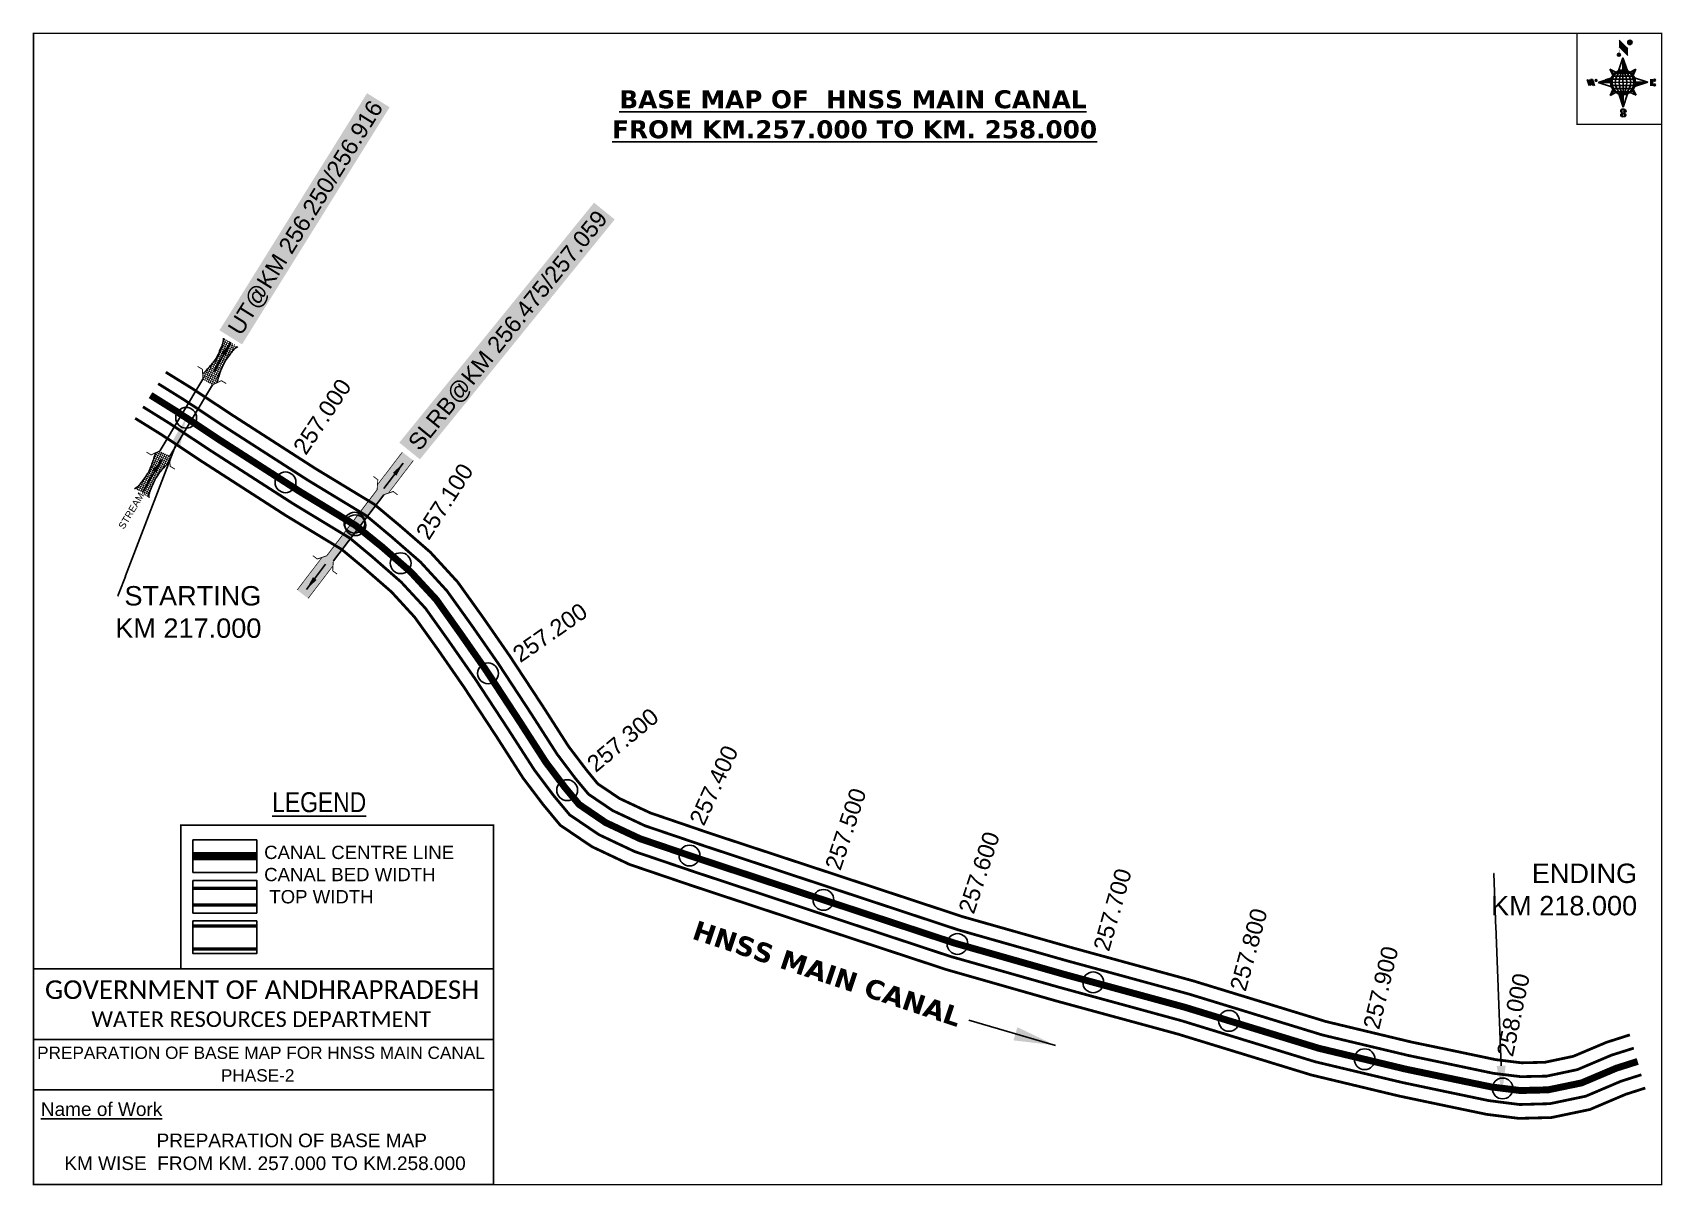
# Model space of a CAD drawing. Header units: inches. Extents: x 758387 to 759563, y 1609745 to 1610577.
import ezdxf
from ezdxf import colors
from ezdxf.entities.mleader import LeaderData, LeaderLine
from ezdxf.enums import TextEntityAlignment as Align
from ezdxf.math import Vec2, Vec3

# ---------------------------------------------------------------- set-up
doc = ezdxf.new("R2010")
doc.units = ezdxf.units.IN
doc.header["$LTSCALE"] = 15
doc.header["$MEASUREMENT"] = 0
doc.header["$PDMODE"] = 32
doc.header["$PDSIZE"] = 15
doc.linetypes.add('ACAD_ISO02W100', pattern=[15, 12, -3])
doc.linetypes.add('HIDDEN2', pattern=[0.1875, 0.125, -0.0625])
for name, color, linetype in [('AQUADUCT', 1, 'Continuous'), ('bord', 1, 'Continuous'), ('CANAL1', 7, 'Continuous'), ('CSMark', 72, 'Continuous'), ('DCBMS', 232, 'Continuous'), ('PAGE', 7, 'Continuous'), ('STRUCTURE', 5, 'Continuous'), ('TEXT', 6, 'Continuous')]:
    doc.layers.add(name, color=color, linetype=linetype)
doc.styles.add('ARIALN', font='ARIALN.TTF')
doc.styles.get("Standard").update_dxf_attribs({"font": 'arial.ttf'})
doc.dimstyles.get("Standard").update_dxf_attribs({"dimtxt": 20, "dimasz": 0.18, "dimexe": 0.18, "dimexo": 0.0625, "dimgap": 0.09, "dimtad": 0, "dimtih": 1, "dimtoh": 1, "dimdec": 4, "dimzin": 0, "dimdsep": 46, "dimtxsty": 'Standard', "dimcen": 0.09, "dimadec": 0, "dimazin": 0, "dimtfac": 1, "dimtdec": 4, "dimtofl": 0, "dimtmove": 0, "dimatfit": 3, "dimfxl": 1, "dimtolj": 1, "dimtzin": 0, "dimarcsym": 0})
pattern_1 = [(267.297113149, (-8720374.938, 50637915.138), (10.5367255337, -0.497431438), [])]
pattern_2 = [(357.297113149, (-8720374.938, 50637915.138), (0.497431438, 10.5367255337), [])]

# ---------------------------------------------------------------- blocks, each defined once
blk = doc.blocks.new('*X26')
at = {"color": 0, "linetype": 'Continuous'}
for p, q in [((6321.6, 240.5), (6322.3, 241.2)), ((6321.6, 240.3), (6322.3, 241)), ((6321.6, 240.1), (6322.3, 240.8)), ((6321.6, 239.9), (6322.4, 240.7)), ((6321.6, 239.8), (6322.4, 240.6)), ((6321.6, 239.6), (6322.5, 240.5)), ((6321.6, 239.4), (6322.5, 240.3)), ((6321.6, 239.2), (6322.6, 240.2)), ((6321.7, 239.1), (6322.6, 240.1)), ((6321.8, 240.8), (6322.4, 241.4)), ((6321.8, 239), (6322.7, 240)), ((6321.8, 239), (6322.8, 239.9)), ((6321.9, 238.9), (6322.9, 239.8)), ((6322, 238.8), (6323, 239.7)), ((6322.1, 241.3), (6322.4, 241.6)), ((6322.1, 238.7), (6323.1, 239.6)), ((6322.2, 238.6), (6323.1, 239.6)), ((6322.3, 238.5), (6323.2, 239.5)), ((6322.4, 238.5), (6323.3, 239.4)), ((6322.5, 238.4), (6323.4, 239.3)), ((6322.7, 238.4), (6323.6, 239.3)), ((6322.8, 238.3), (6323.7, 239.2)), ((6322.9, 238.3), (6323.8, 239.1)), ((6323.1, 238.2), (6323.9, 239.1)), ((6323.2, 238.2), (6324, 239)), ((6323.3, 238.2), (6324.2, 239)), ((6323.5, 238.1), (6324.3, 238.9)), ((6323.7, 238.1), (6324.4, 238.9)), ((6323.8, 238.1), (6324.6, 238.8)), ((6324.1, 238.2), (6324.7, 238.8)), ((6324.3, 238.3), (6324.9, 238.8)), ((6324.6, 238.3), (6325.1, 238.8)), ((6324.8, 238.4), (6325.2, 238.8)), ((6325.1, 238.5), (6325.4, 238.8)), ((6325.4, 238.6), (6325.6, 238.8))]:
    blk.add_line(p, q, dxfattribs=at)
blk = doc.blocks.new('*X25')
at = {"color": 0, "linetype": 'Continuous'}
for p, q in [((6324.4, 240.3), (6324.5, 240.4)), ((6324.6, 240.3), (6324.8, 240.5)), ((6324.7, 240.2), (6325, 240.5)), ((6324.8, 240.2), (6325.2, 240.6)), ((6325, 240.1), (6325.5, 240.6)), ((6325.1, 240.1), (6325.6, 240.6)), ((6325.2, 240), (6325.8, 240.6)), ((6325.3, 240), (6326, 240.6)), ((6325.4, 239.9), (6326.1, 240.6)), ((6325.5, 239.8), (6326.2, 240.5)), ((6325.6, 239.8), (6326.3, 240.5)), ((6325.7, 239.7), (6326.5, 240.4)), ((6325.9, 239.6), (6326.6, 240.3)), ((6326, 239.5), (6326.7, 240.3)), ((6326, 239.4), (6326.8, 240.2)), ((6326.1, 239.3), (6327, 240.2)), ((6326.2, 239.3), (6327.1, 240.1)), ((6326.3, 239.2), (6327.1, 240)), ((6326.4, 239.1), (6327.2, 239.9)), ((6326.5, 239), (6327.3, 239.8)), ((6326.5, 238.9), (6327.4, 239.7)), ((6326.6, 238.8), (6327.5, 239.6)), ((6326.7, 238.7), (6327.5, 239.5)), ((6326.8, 238.6), (6327.6, 239.4)), ((6326.8, 238.5), (6327.7, 239.3)), ((6326.8, 236.5), (6327.4, 237)), ((6326.9, 238.3), (6327.8, 239.2)), ((6326.9, 238.2), (6327.9, 239.1)), ((6326.9, 236.8), (6327.6, 237.4)), ((6327, 238.1), (6327.8, 239)), ((6327, 237.9), (6327.8, 238.8)), ((6327, 237.8), (6327.8, 238.6)), ((6327, 237.6), (6327.8, 238.4)), ((6327, 237.4), (6327.8, 238.2)), ((6327, 237.3), (6327.8, 238)), ((6327, 237.1), (6327.8, 237.9))]:
    blk.add_line(p, q, dxfattribs=at)
blk = doc.blocks.new('H')
at = {"layer": 'bord', "extrusion": (0.000427885, 0.004792, 0.999988)}
h = blk.add_hatch(dxfattribs=at)
h.set_pattern_fill('LINE', color=8, scale=84.387686, angle=-2.7029, style=0)
h.set_pattern_definition(pattern_2)
h.paths.add_polyline_path([(-492, 786, -0.090992), (-448, 775), (-486, 912)])
h = blk.add_hatch(dxfattribs=at)
h.set_pattern_fill('LINE', color=8, scale=84.387686, angle=-92.7029, style=0)
h.set_pattern_definition(pattern_1)
h.paths.add_polyline_path([(-625, 665, -0.090992), (-615, 710), (-751, 671)])
h = blk.add_hatch(dxfattribs=at)
h.set_pattern_fill('LINE', color=8, scale=84.387686, angle=-2.7029, style=0)
h.set_pattern_definition(pattern_2)
h.paths.add_polyline_path([(-504, 533, -0.090992), (-549, 543), (-510, 406)])
h = blk.add_hatch(dxfattribs=at)
h.set_pattern_fill('LINE', color=8, scale=84.387686, angle=-92.7029, style=0)
h.set_pattern_definition(pattern_1)
h.paths.add_polyline_path([(-246, 647), (-372, 653, -0.090992), (-382, 609)])
for p, q in [((-519, 1020, -1217), (-435, 927, -1216)), ((-516, 1087, -1217), (-432, 994, -1217)), ((-538, 774, -1216), (-487, 906, -1216)), ((-487, 906, -1216), (-493, 780, -1216)), ((-487, 906, -1216), (-448, 769, -1216)), ((-865, 701, -1215), (-847, 638, -1215)), ((-847, 700, -1215), (-829, 637, -1215)), ((-829, 699, -1215), (-811, 636, -1215)), ((-829, 699, -1215), (-811, 698, -1215)), ((-811, 698, -1215), (-794, 635, -1215)), ((-752, 665, -1215), (-615, 704, -1215)), ((-627, 794, -1216), (-567, 760, -1216)), ((-627, 794, -1216), (-584, 747, -1215)), ((-599, 731, -1215), (-627, 794, -1216)), ((-421, 753, -1216), (-359, 781, -1216)), ((-359, 781, -1216), (-405, 739, -1216)), ((-359, 781, -1216), (-392, 721, -1215)), ((-379, 693, -1215), (-246, 641, -1215)), ((-213, 669, -1215), (-217, 601, -1215)), ((-752, 665, -1215), (-625, 659, -1215)), ((-619, 614, -1215), (-752, 665, -1215)), ((-639, 526, -1214), (-606, 585, -1215)), ((-639, 526, -1214), (-593, 568, -1215)), ((-577, 553, -1215), (-639, 526, -1214)), ((-511, 400, -1214), (-549, 537, -1214)), ((-460, 533, -1215), (-511, 400, -1214)), ((-505, 527, -1214), (-511, 400, -1214)), ((-371, 513, -1214), (-431, 546, -1215)), ((-371, 513, -1214), (-414, 560, -1215)), ((-399, 576, -1215), (-371, 513, -1214)), ((-246, 641, -1215), (-383, 603, -1215)), ((-373, 647, -1215), (-246, 641, -1215)), ((-197, 600, -1215), (-194, 668, -1215))]:
    blk.add_line(p, q, dxfattribs=at)
at = {"layer": 'bord', "color": 8, "linetype": 'ByBlock', "extrusion": (0.000427885, 0.004792, 0.999988)}
for p, q in [((-375, 679, -1215), (-620, 691, -1215)), ((-386, 711, -1215), (-605, 722, -1215)), ((-411, 744, -1216), (-578, 752, -1216)), ((-493, 780, -1216), (-505, 527, -1214)), ((-373, 647, -1215), (-625, 659, -1215)), ((-378, 616, -1215), (-623, 628, -1215)), ((-392, 585, -1215), (-611, 595, -1215)), ((-420, 555, -1215), (-587, 562, -1215))]:
    blk.add_line(p, q, dxfattribs=at)
at = {"layer": 'bord', "extrusion": (0.000427885, 0.004792, 0.999988), "elevation": -1212}
for points, const_width in [([(-522, 960), (-516, 1093)], 1.61), ([(-434, 933), (-428, 1066)], 1.61), ([(-870, 707), (-846, 706)], 0.642), ([(-829, 643), (-821, 678)], 0.642), ([(-793, 641), (-782, 694)], 0.642), ([(-223, 676), (-174, 673)], 0.706), ([(-829, 643), (-855, 644)], 0.642), ([(-811, 642), (-784, 641)], 0.642), ([(-177, 605), (-226, 607)], 0.706), ([(-195, 645), (-185, 644)], 0.706)]:
    blk.add_lwpolyline(points, dxfattribs=dict(at, const_width=const_width))
for points, const_width in [([(-414, 1073, 1), (-398, 1058, 1)], 22.3), ([(-530, 950, 1), (-520, 939, 1)], 14.8), ([(-776, 697, 1), (-769, 690, 1)], 8.9), ([(-180, 618, 1), (-173, 611, 1)], 9.79), ([(-178, 667, 1), (-171, 660, 1)], 9.79), ([(-490, 362, 1), (-498, 369, 1)], 11.1), ([(-525, 322, 1), (-533, 329, 1)], 11.1)]:
    blk.add_lwpolyline(points, format="xyb", close=True, dxfattribs=dict(at, const_width=const_width))
for points in [[(-537, 317), (-531, 310), (-520, 307), (-505, 307), (-494, 310), (-486, 318), (-487, 326), (-491, 333), (-494, 336), (-503, 341), (-522, 347), (-530, 352), (-534, 355), (-537, 363), (-537, 373), (-530, 381), (-520, 384), (-504, 384), (-493, 380), (-487, 373)], [(-522, 348), (-526, 354), (-528, 361), (-528, 371), (-526, 375), (-521, 381), (-515, 384)], [(-505, 307), (-499, 312), (-497, 319), (-497, 327), (-501, 335), (-509, 343)]]:
    blk.add_lwpolyline(points, dxfattribs=at)
at = {"layer": 'bord', "extrusion": (0.000427885, 0.004792, 0.999988)}
for centre, radius in [((-406, 1065, -1212), 22.3), ((-525, 944, -1212), 14.8), ((-773, 694, -1212), 8.9), ((-498, 659, -1212), 127), ((-177, 615, -1212), 9.79), ((-174, 663, -1212), 9.79), ((-494, 365, -1212), 11.1), ((-529, 325, -1212), 11.1)]:
    blk.add_circle(centre, radius, dxfattribs=at)
at = {"layer": 'bord', "color": 8, "linetype": 'ByBlock', "extrusion": (0.000427885, 0.004792, 0.999988)}
for centre, radius, start, end in [((-482, 658, -1212), 128, 94.9254, 259.6691), ((-437, 656, -1212), 141, 113.2864, 241.308), ((-316, 651, -1212), 222, 142.5892, 212.0053), ((-560, 662, -1212), 141, 293.2864, 61.308), ((-681, 668, -1212), 222, 322.5892, 32.0053), ((-515, 660, -1212), 128, 274.9254, 79.6691)]:
    blk.add_arc(centre, radius, start, end, dxfattribs=at)
at = {"layer": 'bord', "extrusion": (0.000427885, 0.004792, 0.999988)}
for points in [[(-516, 1093, -1212), (-431, 1000, -1212), (-519, 1026, -1212), (-434, 933, -1212)], [(-864, 707, -1212), (-846, 706, -1212), (-846, 644, -1212), (-829, 643, -1212)], [(-829, 705, -1212), (-811, 704, -1212), (-811, 642, -1212), (-793, 641, -1212)], [(-193, 674, -1212), (-197, 606, -1212), (-213, 675, -1212), (-216, 607, -1212)]]:
    blk.add_solid(points, dxfattribs=at)
at = {"layer": 'bord', "extrusion": (0.000427885, 0.004792, 0.999988), "xscale": 7.977342409717546, "yscale": 7.977342408231451, "zscale": 7.977342408476333, "rotation": 138.0840426661453}
for name, p in [('*X25', (38301, -31929, -1212)), ('*X26', (38314, -31951, -1212))]:
    blk.add_blockref(name, p, dxfattribs=at)
blk = doc.blocks.new('SLB')
at = {"layer": 'STRUCTURE'}
h = blk.add_hatch(dxfattribs=at)
h.set_pattern_fill('DOTS', color=6, scale=20, angle=320.3722, style=0)
h.set_pattern_definition([(320.372247934, (-159.4327, -72.9564), (1.2786241598, 0.5641323054), [0, -1.25])])
h.paths.add_polyline_path([(769699.5, 1706871.1), (769699.5, 1706861.1), (769729.1, 1706861.1), (769732.1, 1706863.1), (769792.1, 1706863.1), (769795.1, 1706861.1), (769824.7, 1706861.1), (769824.7, 1706871.1), (769795.1, 1706871.1), (769792.1, 1706869.1), (769732.1, 1706869.1), (769729.1, 1706871.1)])
at = {"layer": 'STRUCTURE', "color": 6, "linetype": 'ACAD_ISO02W100', "ltscale": 0.5, "const_width": 0.5}
for points in [[(769699.5, 1706871.1), (769729.1, 1706871.1)], [(769795.1, 1706871.1), (769824.7, 1706871.1)], [(769699.5, 1706861.1), (769729.1, 1706861.1)], [(769795.1, 1706861.1), (769824.7, 1706861.1)]]:
    blk.add_lwpolyline(points, dxfattribs=at)
at = {"layer": 'STRUCTURE', "color": 6, "const_width": 0.628}
for points in [[(769726.1, 1706877.1), (769726.1, 1706873.1), (769732.1, 1706869.1), (769792.1, 1706869.1), (769798.1, 1706873.1), (769798.1, 1706877.1)], [(769726.1, 1706855.1), (769726.1, 1706859.1), (769732.1, 1706863.1), (769792.1, 1706863.1), (769798.1, 1706859.1), (769798.1, 1706855.1)]]:
    blk.add_lwpolyline(points, dxfattribs=at)
at = {"layer": 'STRUCTURE', "color": 6}
blk.add_lwpolyline([(769732.1, 1706863.1), (769792.1, 1706863.1)], dxfattribs=at)
blk.add_lwpolyline([(769732.1, 1706863.1), (769792.1, 1706863.1)], dxfattribs=at)
at = {"layer": 'STRUCTURE', "color": 0}
blk.add_circle((769762.1, 1706866.1), 1.24, dxfattribs=at)
for points in [[(769703.8, 1706866), (769726.7, 1706866)], [(769818.6, 1706865.8), (769795.7, 1706865.8)]]:
    blk.add_leader(points, dimstyle='Standard', override={"dimasz": 10, "dimgap": 0.09, "dimtad": 0}, dxfattribs=at)
blk = doc.blocks.new('UT')
at = {"layer": 'STRUCTURE'}
h = blk.add_hatch(dxfattribs=at)
h.set_pattern_fill('DASH', color=150, scale=8, angle=-39.6278, style=0)
h.set_pattern_definition([(320.372247933, (-4370.464, -6260.8811), (1.40800153113, 0.132407282), [1, -1])])
h.paths.add_polyline_path([(765163, 1700681.9), (765165.6, 1700680.6), (765167.2, 1700680.3), (765169.1, 1700680), (765172.4, 1700679.6), (765176.4, 1700679.3), (765179.5, 1700679.5), (765183.1, 1700679.9), (765187.7, 1700680.9), (765188.9, 1700681.2), (765193.1, 1700682.2), (765196.1, 1700680.2), (765196.1, 1700672.2), (765193.1, 1700670.2), (765190.5, 1700670.8), (765188.1, 1700671.3), (765185.5, 1700671.8), (765183.6, 1700672.1), (765181, 1700672.5), (765180.3, 1700672.5), (765178.5, 1700672.6), (765176.7, 1700672.6), (765174.6, 1700672.5), (765172.5, 1700672.3), (765170.4, 1700672), (765168.5, 1700671.7), (765166.1, 1700671.2), (765165, 1700670.8), (765163, 1700669.7)])
h.paths.add_polyline_path([(765259.1, 1700682.2), (765256.1, 1700680.2), (765256.1, 1700672.2), (765259.1, 1700670.2), (765261.9, 1700671), (765264.4, 1700671.6), (765266.4, 1700672), (765269.1, 1700672.5), (765272.7, 1700673), (765276.1, 1700673.1), (765278.6, 1700672.9), (765281.2, 1700672.7), (765283.9, 1700672.3), (765286.4, 1700671.9), (765288, 1700671.3), (765289.2, 1700670.6), (765289.1, 1700682.7), (765287.6, 1700681.8), (765285.7, 1700681.2), (765283, 1700680.7), (765281.2, 1700680.4), (765276.7, 1700679.9), (765272.7, 1700679.9), (765268.7, 1700680.3), (765264.8, 1700681), (765261.2, 1700681.7)])
at = {"layer": 'STRUCTURE', "color": 150, "const_width": 0.628}
for points in [[(765190.1, 1700688.2), (765190.1, 1700684.2), (765196.1, 1700680.2), (765256.1, 1700680.2), (765262.1, 1700684.2), (765262.1, 1700688.2)], [(765190.1, 1700664.2), (765190.1, 1700668.2), (765196.1, 1700672.2), (765256.1, 1700672.2), (765262.1, 1700668.2), (765262.1, 1700664.2)]]:
    blk.add_lwpolyline(points, dxfattribs=at)
at = {"layer": 'STRUCTURE', "color": 150}
for points in [[(765196.1, 1700680.2), (765256.1, 1700680.2)], [(765196.1, 1700672.2), (765256.1, 1700672.2)], [(765196.1, 1700672.2), (765256.1, 1700672.2)]]:
    blk.add_lwpolyline(points, dxfattribs=at)
at = {"layer": 'STRUCTURE', "color": 0}
blk.add_circle((765226.1, 1700676.2), 1.89, dxfattribs=at)
at = {"layer": 'STRUCTURE', "color": 150}
for points in [[(765163, 1700681.9), (765164.4, 1700681.1), (765167.9, 1700680.2), (765171.2, 1700679.8), (765176.1, 1700679.4), (765184.7, 1700680.3), (765193.1, 1700682.2)], [(765289.1, 1700682.7), (765287.8, 1700681.9), (765284.3, 1700680.9), (765280.9, 1700680.4), (765276.1, 1700679.8), (765267.4, 1700680.5), (765259.1, 1700682.2)], [(765163, 1700669.7), (765164.3, 1700670.6), (765167.8, 1700671.6), (765171.2, 1700672.1), (765176, 1700672.6), (765184.7, 1700672), (765193.1, 1700670.2)], [(765289.2, 1700670.6), (765287.8, 1700671.4), (765284.2, 1700672.3), (765280.9, 1700672.7), (765276.1, 1700673.1), (765267.4, 1700672.2), (765259.1, 1700670.2)]]:
    blk.add_spline(points, degree=3, dxfattribs=at)
at = {"layer": 'STRUCTURE', "color": 0}
blk.add_text('STREAM', height=5, dxfattribs=at).set_placement((765148.2, 1700675.8), align=Align.MIDDLE_CENTER)
for points in [[(765190.9, 1700676), (765164.2, 1700675.8)], [(765289.3, 1700676.7), (765265.4, 1700676.4)]]:
    blk.add_leader(points, dimstyle='Standard', override={"dimasz": 10, "dimgap": 0.09, "dimtad": 0}, dxfattribs=at)

msp = doc.modelspace()

# ---------------------------------------------------------------- linework, layer by layer
at = {"layer": 'CANAL1', "color": 5, "const_width": 2}
for points in [[(758477.3, 1610323.3), (758496.4, 1610311.4), (758524.9, 1610292.5), (758585.4, 1610253.6), (758627.4, 1610228.1), (758645, 1610213.4), (758666.7, 1610194.5), (758685.7, 1610173.8), (758703.7, 1610148.7), (758722.7, 1610121.4), (758746.7, 1610084.8), (758765.3, 1610055.8), (758778.5, 1610038.3), (758787.9, 1610027), (758805.3, 1610015.2), (758828.7, 1610004.2), (758872.3, 1609989.4), (758953.6, 1609962.5), (759055, 1609929), (759133.8, 1609906.6), (759221.4, 1609882.7), (759317.6, 1609853.2), (759379.7, 1609838.4), (759411.2, 1609831.8), (759441.1, 1609825.5), (759460.9, 1609823.1), (759479.5, 1609823.5), (759501.7, 1609828.2), (759526.2, 1609838.6), (759542.4, 1609843.7)], [(758466.3, 1610306.6), (758485.6, 1610294.6), (758513.9, 1610275.8), (758574.8, 1610236.6), (758615.7, 1610211.8), (758632, 1610198.2), (758652.7, 1610180.1), (758670.2, 1610161.2), (758687.3, 1610137.2), (758706.1, 1610110.2), (758729.9, 1610073.9), (758748.9, 1610044.4), (758762.8, 1610025.9), (758774.3, 1610012.1), (758795.4, 1609997.8), (758821.2, 1609985.6), (758866, 1609970.4), (758947.4, 1609943.5), (759049.1, 1609909.9), (759128.4, 1609887.4), (759215.9, 1609863.5), (759312.3, 1609833.9), (759375.3, 1609818.9), (759407.1, 1609812.2), (759437.8, 1609805.8), (759459.9, 1609803), (759481.8, 1609803.6), (759507.7, 1609809), (759533.1, 1609819.8), (759547.9, 1609824.5)]]:
    msp.add_lwpolyline(points, dxfattribs=at)
at = {"layer": 'CANAL1', "color": 200, "const_width": 2}
for points in [[(758482.8, 1610331.6), (758501.9, 1610319.8), (758530.4, 1610300.9), (758590.7, 1610262.1), (758633.2, 1610236.3), (758651.5, 1610221), (758673.7, 1610201.7), (758693.5, 1610180.1), (758711.9, 1610154.4), (758730.9, 1610127), (758755.1, 1610090.2), (758773.5, 1610061.5), (758786.4, 1610044.5), (758794.6, 1610034.5), (758810.3, 1610023.9), (758832.5, 1610013.5), (758875.5, 1609998.8), (758956.8, 1609972), (759057.9, 1609938.6), (759136.5, 1609916.3), (759224.2, 1609892.3), (759320.2, 1609862.9), (759381.9, 1609848.1), (759413.2, 1609841.6), (759442.7, 1609835.4), (759461.4, 1609833.1), (759478.3, 1609833.5), (759498.7, 1609837.8), (759522.7, 1609847.9), (759539.6, 1609853.3)], [(758460.7, 1610298.3), (758480.2, 1610286.2), (758508.5, 1610267.4), (758569.5, 1610228.1), (758609.9, 1610203.6), (758625.5, 1610190.6), (758645.7, 1610173), (758662.4, 1610154.8), (758679.2, 1610131.4), (758697.8, 1610104.6), (758721.6, 1610068.4), (758740.7, 1610038.6), (758755, 1610019.7), (758767.5, 1610004.6), (758790.4, 1609989.1), (758817.5, 1609976.3), (758862.8, 1609960.9), (758944.2, 1609934), (759046.2, 1609900.4), (759125.7, 1609877.7), (759213.1, 1609853.9), (759309.7, 1609824.3), (759373.1, 1609809.1), (759405, 1609802.4), (759436.2, 1609795.9), (759459.4, 1609793), (759482.9, 1609793.6), (759510.7, 1609799.4), (759536.6, 1609810.4), (759550.7, 1609814.9)]]:
    msp.add_lwpolyline(points, dxfattribs=at)
at = {"layer": 'CANAL1', "color": 1, "linetype": 'HIDDEN2', "ltscale": 8, "const_width": 5}
msp.add_lwpolyline([(758471.8, 1610315), (758491, 1610303), (758497.5, 1610298.7), (758519.4, 1610284.1), (758580.1, 1610245.1), (758619.6, 1610221.1), (758638.5, 1610205.8), (758639, 1610205.4), (758659.7, 1610187.3), (758678, 1610167.5), (758695.5, 1610142.9), (758714.4, 1610115.8), (758738.3, 1610079.3), (758757.1, 1610050.1), (758770.7, 1610032.1), (758781.1, 1610019.6), (758800.3, 1610006.5), (758825, 1609994.9), (758869.1, 1609979.9), (758950.5, 1609953), (759052.1, 1609919.5), (759131.1, 1609897), (759218.7, 1609873.1), (759315, 1609843.6), (759377.5, 1609828.6), (759409.1, 1609822), (759439.5, 1609815.7), (759460.4, 1609813.1), (759480.6, 1609813.6), (759504.7, 1609818.6), (759529.7, 1609829.2), (759545.2, 1609834.1)], dxfattribs=at)
at = {"layer": 'CANAL1', "color": 1, "linetype": 'HIDDEN2', "ltscale": 100, "const_width": 6, "elevation": -0.4}
msp.add_lwpolyline([(758548.4, 1609982.2), (758502.4, 1609982.2)], dxfattribs=at)
at = {"layer": 'CANAL1', "color": 5, "const_width": 2.4, "elevation": -0.4}
for points in [[(758548.4, 1609959), (758502.4, 1609959)], [(758548.4, 1609947), (758502.4, 1609947)]]:
    msp.add_lwpolyline(points, dxfattribs=at)
at = {"layer": 'CANAL1', "color": 200, "const_width": 2.4, "elevation": -0.4}
for points in [[(758548.4, 1609931.8), (758502.4, 1609931.8)], [(758548.4, 1609915.3), (758502.4, 1609915.3)]]:
    msp.add_lwpolyline(points, dxfattribs=at)
at = {"layer": 'CSMark', "color": 3}
for p in [(758497.5, 1610298.7), (758569.2, 1610252.1), (758619.6, 1610221.1), (758652.3, 1610193.7), (758715.4, 1610114.2), (758772.5, 1610029.9), (758860.8, 1609982.7), (758957.5, 1609950.7), (759054.2, 1609918.9), (759152.2, 1609891.2), (759250.2, 1609863.4), (759348.1, 1609835.7), (759447.7, 1609814.6)]:
    msp.add_point(p, dxfattribs=at)
at = {"layer": 'CSMark', "color": 2}
msp.add_point((758619, 1610223), dxfattribs=at)
at = {"layer": 'PAGE', "const_width": 1}
msp.add_lwpolyline([(758387.3, 1609745.2), (759562.5, 1609745.2), (759562.5, 1610576.2), (758387.3, 1610576.2), (758387.3, 1609745.2)], dxfattribs=at)
at = {"layer": 'PAGE'}
for points, const_width in [([(759562.5, 1610576.2), (759501.4, 1610576.2), (759501.4, 1610510.5), (759562.5, 1610510.5)], 1), ([(758493.6, 1610004.7), (758719.4, 1610004.7), (758719.4, 1609900.9), (758493.6, 1609900.9)], 1.2), ([(758387.3, 1609900.9), (758719.4, 1609900.9), (758719.4, 1609745.2), (758387.3, 1609745.2)], 1.2)]:
    msp.add_lwpolyline(points, close=True, dxfattribs=dict(at, const_width=const_width))
at = {"layer": 'PAGE', "elevation": -0.4}
for points in [[(758502.4, 1609994), (758548.4, 1609994), (758548.4, 1609970.5), (758502.4, 1609970.5)], [(758502.4, 1609964.7), (758548.4, 1609964.7), (758548.4, 1609941.2), (758502.4, 1609941.2)], [(758502.4, 1609935.5), (758548.4, 1609935.5), (758548.4, 1609911.9), (758502.4, 1609911.9)]]:
    msp.add_lwpolyline(points, close=True, dxfattribs=at)
at = {"layer": 'PAGE'}
for points in [[(758387.3, 1609849.9), (758719.4, 1609849.9)], [(758387.3, 1609813.5), (758719.4, 1609813.5)]]:
    msp.add_lwpolyline(points, dxfattribs=at)

# ---------------------------------------------------------------- block references
at = {"layer": 'AQUADUCT', "color": 1, "xscale": 0.0703495379661093, "yscale": 0.07034953800030053, "zscale": 0.07034953795990817, "rotation": 3.078330607406165}
msp.add_blockref('H', (759572.1, 1610496.8, 85.4), dxfattribs=at)
at = {"layer": 'STRUCTURE', "color": 0}
for name, p, rotation in [('UT', (1824218.8, 79903.7), 59.07775167810031), ('SLB', (1648697.6, -37106), 52.6574974903357)]:
    msp.add_blockref(name, p, dxfattribs=dict(at, rotation=rotation))

# ---------------------------------------------------------------- texts
at = {"layer": 'CANAL1', "insert": (758865.4, 1609936.5), "char_height": 14, "width": 205.129, "attachment_point": 1, "rotation": 341.5637}
msp.add_mtext('\\pi0.96322;{\\fVerdana|b1|i0|c0|p34;HNSS MAIN CANAL}', dxfattribs=at)
at = {"layer": 'CSMark', "color": 1}
for s, rotation, p in [('257.000', 56.3833, (758578.9, 1610274.4)), ('257.100', 57.257, (758667.6, 1610212.9)), ('257.200', 34.7849, (758735.2, 1610126.4)), ('257.300', 39.704, (758789.3, 1610046.8)), ('257.400', 65.3708, (758865.7, 1610005.9)), ('257.500', 71.7123, (758964, 1609973.1)), ('257.600', 71.7405, (759060.3, 1609941.7)), ('257.700', 74.1156, (759157.8, 1609914.5)), ('257.800', 74.7449, (759256.4, 1609885.6)), ('257.900', 76.5677, (759352.7, 1609857.9)), ('258.000', 78.2292, (759449.2, 1609838.1))]:
    msp.add_text(s, height=12, rotation=rotation, dxfattribs=at).set_placement(p, align=Align.MIDDLE_LEFT)
at = {"layer": 'PAGE', "extrusion": (0.000201441, 0.004807, 0.999988), "style": 'ARIALN'}
msp.add_text('%%ULEGEND', height=14.4, rotation=359.9999, dxfattribs=at).set_placement((758593.5, 1610001.9, 7891.9), align=Align.MIDDLE)
at = {"layer": 'PAGE', "extrusion": (0.000201441, 0.004807, 0.999988)}
for s, height, p in [('PREPARATION OF BASE MAP FOR HNSS MAIN CANAL', 8.878, (758389.9, 1609816.6, 7891)), ('%%UName of Work', 9.822, (758392.6, 1609775.4, 7889.6))]:
    msp.add_text(s, height=height, rotation=359.9999, dxfattribs=at).set_placement(p)
for s, height, p in [('PHASE-2', 8.88, (758549.1, 1609804.7, 7890.9)), ('PREPARATION OF BASE MAP', 9.822, (758573.7, 1609757.8, 7889.7)), ('KM WISE  FROM KM. 257.000 TO KM.258.000', 9.822, (758554.4, 1609741.3, 7889.7))]:
    msp.add_text(s, height=height, rotation=359.9999, dxfattribs=at).set_placement(p, align=Align.MIDDLE_CENTER)
at = {"layer": 'PAGE', "extrusion": (0.000201441, 0.004807, 0.999988), "attachment_point": 1, "text_direction": (1, -1e-06, -0.000201)}
for s, insert, char_height, width in [('CANAL CENTRE LINE CANAL BED WIDTH {\\H2.3717x; }\\P TOP WIDTH{\\H1.9152x; }', (758553.8, 1609989.8, -0.4), 9.6, 168.926), ('\\pi3.5885;{\\fCalibri|b0|i0|c0|p34;\\H1.3333x;GOVERNMENT OF ANDHRAPRADESH\\P\\pi37.073;\\H0.83998x;WATER RESOURCES DEPARTMENT}', (758392, 1609892.6, -1.3), 10.059, 321.276)]:
    msp.add_mtext(s, dxfattribs=dict(at, insert=insert, char_height=char_height, width=width))
at = {"layer": 'STRUCTURE', "color": 5, "char_height": 12, "attachment_point": 1, "bg_fill": 1, "box_fill_scale": 1.3, "bg_fill_color": 7, "bg_fill_true_color": 16777215, "bg_fill_transparency": 4390977}
for s, insert, width, rotation in [('\\pi0.71894;UT@KM 256.250/256.916', (758526.5, 1610363), 194.371, 58.0998), ('\\pi0.43653;SLRB@KM 256.475/257.059', (758656.4, 1610281.3), 215.85, 50.9307)]:
    msp.add_mtext(s, dxfattribs=dict(at, insert=insert, width=width, rotation=rotation))
at = {"layer": 'TEXT', "color": 1, "insert": (758788.4, 1610535.1), "char_height": 13, "width": 379.826, "attachment_point": 1}
msp.add_mtext('\\pi21.755;{\\fVerdana|b1|i0|c0|p34;\\LBASE MAP OF  HNSS MAIN CANAL \\P\\pi16.508;FROM KM.257.000 TO KM. 258.000}', dxfattribs=at)

# ---------------------------------------------------------------- leaders
at = {"layer": 'CANAL1'}
msp.add_leader([(759124.9, 1609845.7), (759062.4, 1609863.8)], dimstyle='Standard', override={"dimasz": 30, "dimgap": 0.09, "dimtad": 0}, dxfattribs=at)

# ---------------------------------------------------------------- next in the draw order: leaders
at = {"layer": 'DCBMS', "color": 5}
ml = msp.add_multileader_mtext('Standard', dxfattribs=at)
ml.set_content('STARTING  \\PKM 217.000', color=5)
ml.set_leader_properties()
ml.build(insert=Vec2(0, 0))
ml.multileader.update_dxf_attribs({"dogleg_length": 0.36, "arrow_head_size": 20})
ctx = ml.context
ctx.base_point, ctx.char_height, ctx.arrow_head_size, ctx.landing_gap_size, ctx.plane_origin = Vec3(758448.6, 1610170.1), 14, 20, 0.09, Vec3(758592.3, 1610382.4)
ctx.text_align_type = 2
notes = []
notes.append((ctx, [(1, (1, 1, 0), (758448.3, 1610170.1), (1, 0), 0.36, [(0, [(758497.4, 1610298.6)], 0, [])])]))
ctx.mtext.insert, ctx.mtext.width, ctx.mtext.alignment, ctx.mtext.flow_direction = Vec3(758551.8, 1610177.2), 109.049, 3, 5
ctx.mtext.has_bg_fill, ctx.mtext.bg_color, ctx.mtext.bg_scale_factor, ctx.mtext.bg_transparency, ctx.mtext.use_window_bg_color = 1, -1027028792, 1.5, 0, 1
ml = msp.add_multileader_mtext('Standard', dxfattribs=at)
ml.set_content('ENDING \\PKM 218.000', color=5)
ml.set_leader_properties()
ml.build(insert=Vec2(0, 0))
ml.multileader.update_dxf_attribs({"dogleg_length": 0.36, "arrow_head_size": 20})
ctx = ml.context
ctx.base_point, ctx.char_height, ctx.arrow_head_size, ctx.landing_gap_size, ctx.plane_origin = Vec3(759441.6, 1609969.7), 14, 20, 0.09, Vec3(759585.3, 1610182.1)
ctx.text_align_type = 2
notes.append((ctx, [(1, (1, 1, 0), (759441.3, 1609969.7), (1, 0), 0.36, [(0, [(759447.4, 1609811)], 0, [])])]))
ctx.mtext.insert, ctx.mtext.width, ctx.mtext.alignment, ctx.mtext.flow_direction = Vec3(759544.8, 1609976.9), 109.049, 3, 5
ctx.mtext.has_bg_fill, ctx.mtext.bg_color, ctx.mtext.bg_scale_factor, ctx.mtext.bg_transparency, ctx.mtext.use_window_bg_color = 1, -1027028792, 1.5, 0, 1
for ctx, leaders in notes:
    for number, flags, end, landing, length, lines in leaders:
        leader = LeaderData()
        leader.index, (leader.has_last_leader_line, leader.has_dogleg_vector, leader.attachment_direction) = number, flags
        leader.last_leader_point, leader.dogleg_vector, leader.dogleg_length = Vec3(end), Vec3(landing), length
        for number, points, colour, breaks in lines:
            line = LeaderLine()
            line.index, line.vertices, line.color, line.breaks = number, Vec3.list(points), colors.encode_raw_color(colour), breaks
            leader.lines.append(line)
        ctx.leaders.append(leader)

doc.saveas('drawing.dxf')
